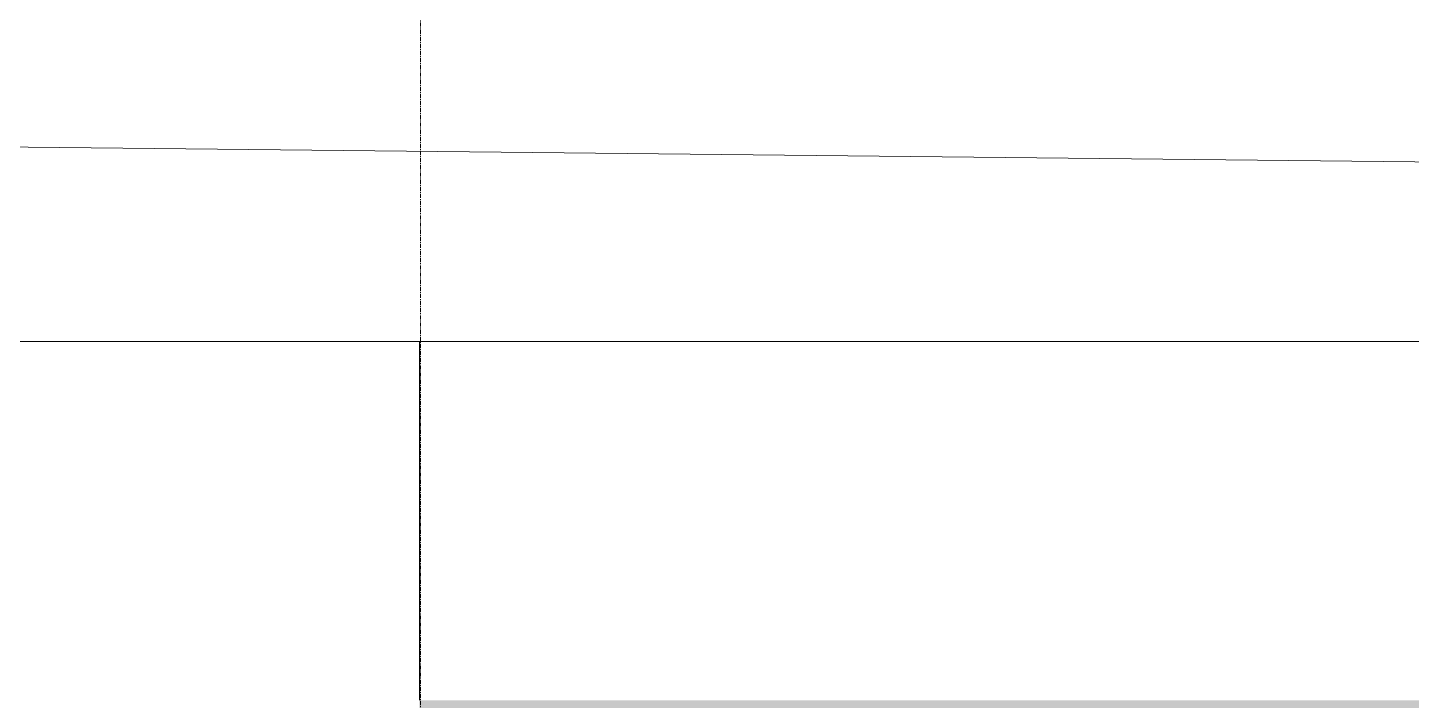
# Model space of a CAD drawing. Header units: inches. Extents: x -10205 to 13964, y -460 to 30702.
# Drawn here: x -3189.4 to -3019.8, y 12224.7 to 12307 of the extents above; entities that cross this region are included whole.
import ezdxf

# ---------------------------------------------------------------- set-up
doc = ezdxf.new("R2010")
doc.units = ezdxf.units.IN
doc.header["$MEASUREMENT"] = 0
doc.linetypes.add('Grid Line 1_2_', pattern=[0.875, 0.5, -0.125, 0.125, -0.125])
for name, color, linetype, lineweight in [('0-1', 7, 'Continuous', 5), ('0-7', 147, 'Continuous', 13), ('00base_6150001_dwg', 147, 'Continuous', 13), ('A-WALL-7', 113, 'Continuous', 5), ('C-TOPO', 7, 'Continuous', 9), ('E_TOPO_DTM_Breaklines', 147, 'Continuous', 13), ('P_PARCEL', 147, 'Continuous', 13), ('S-GRID-1', 1, 'Grid Line 1_2_', 9)]:
    doc.layers.add(name, color=color, linetype=linetype, lineweight=lineweight)

# ---------------------------------------------------------------- blocks, each defined once
blk = doc.blocks.new('1750 Ox - Topography_rvt-1-SITE PLAN - CAD FILE')
at = {"layer": 'C-TOPO'}
for p, q in [((-3141.37, 12250.54), (-3141.37, 12268.59)), ((-3139.23, 12268.59), (-3141.37, 12268.59)), ((-3139.23, 12268.59), (-3141.37, 12268.59)), ((-3141.37, 12268.59), (-3141.37, 12250.54)), ((-2822.76, 12268.59), (-3139.23, 12268.59)), ((-2822.76, 12268.59), (-3139.23, 12268.59)), ((-3141.37, 12224.65), (-3141.37, 12250.54)), ((-3141.37, 12250.54), (-3141.37, 12224.65))]:
    blk.add_line(p, q, dxfattribs=at)
blk = doc.blocks.new('00base_6150001_dwg-1748108-SITE PLAN - CAD FILE')
at = {"layer": '0-7', "flags": 128}
blk.add_lwpolyline([(4040801.59, 3368404.26), (4040878.4, 3368405.53), (4040855.04, 3369810.73), (4039367.07, 3369784.44), (4039371.79, 3369573.45), (4038914.84, 3369565.86), (4038913.6, 3369640.25), (4038418.79, 3369632.02), (4038477.78, 3368365.63), (4038564.93, 3368367.08)], dxfattribs=at)
at = {"layer": 'E_TOPO_DTM_Breaklines', "flags": 128}
blk.add_lwpolyline([(4040922.79, 3367716.57), (4040920.88, 3367888.06), (4040913.18, 3368284.01), (4040904.97, 3368285.06), (4040895.07, 3368621.18), (4040892.4, 3369065.43), (4040885, 3369469.86), (4040877.05, 3369827.86), (4040876.28, 3369932.57), (4040876.22, 3369942)], dxfattribs=at)
at = {"layer": 'P_PARCEL', "flags": 128}
blk.add_lwpolyline([(4040911.78, 3366397.15), (4040855.93, 3369756.73), (4038354.97, 3369712.55), (4038512.69, 3366326.99)], close=True, dxfattribs=at)

msp = doc.modelspace()

# ---------------------------------------------------------------- hatches: boundary and pattern name
at = {"layer": 'A-WALL-7'}
msp.add_hatch(color=256, dxfattribs=at).paths.add_polyline_path([(-3105.75, 12220.4), (-2945.12, 12220.4), (-2945.12, 12224.65), (-3141.37, 12224.65), (-3141.37, 12220.4), (-3137.12, 12220.4)], flags=0)

# ---------------------------------------------------------------- linework, layer by layer
at = {"layer": 'S-GRID-1'}
msp.add_line((-3141.22, 9836.18), (-3141.22, 12413.74), dxfattribs=at)

# ---------------------------------------------------------------- block references
at = {"layer": '0-1'}
msp.add_blockref('1750 Ox - Topography_rvt-1-SITE PLAN - CAD FILE', (0, 0), dxfattribs=at)
at = {"layer": '00base_6150001_dwg', "rotation": 89.04760487178136}
msp.add_blockref('00base_6150001_dwg-1748108-SITE PLAN - CAD FILE', (3298136.14, -4084040.07), dxfattribs=at)

doc.saveas('drawing.dxf')
